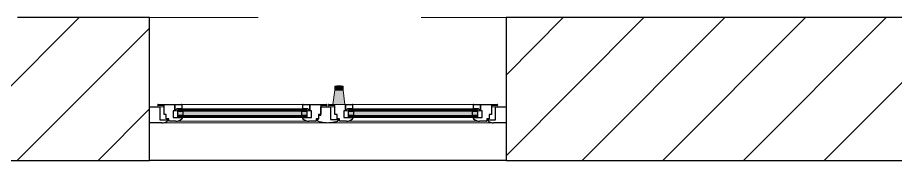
# Model space of a CAD drawing. Header units: millimetres. Extents: x 1680 to 166026, y 35966 to 91121.
# Drawn here: x 41945 to 44407, y 44781 to 45181 of the extents above; entities that cross this region are included whole.
import ezdxf

# ---------------------------------------------------------------- set-up
doc = ezdxf.new("R2010")
doc.units = ezdxf.units.MM
doc.linetypes.add('IMPORT-ACAD_ISO03W100', pattern=[762, 304.8, -457.2])
for name, color, linetype, lineweight in [('A-GENM', 13, 'Continuous', 18), ('A-GLAZ', 151, 'Continuous', 18), ('A-WALL', 255, 'Continuous', 18), ('A-WALL-PATT', 111, 'Continuous', 50)]:
    doc.layers.add(name, color=color, linetype=linetype, lineweight=lineweight)

# ---------------------------------------------------------------- blocks, each defined once
blk = doc.blocks.new('Windows_Opening-Hinge_Strugal_S46_Two-Leaf_INT - 1000x2000-224621-mebel yerləşmə planı')
at = {"layer": 'A-GLAZ'}
for points in [[(42.5, -3.3), (43.3, -3.3), (43, 8.2), (19.5, 8.2), (19.9, -3.3), (42, -3.3)], [(27, 8.2), (27, 8.5), (26.2, 8.2)], [(18.6, -43), (48.4, -43), (42.5, -3.3), (19.9, -3.3), (18.8, -12), (17.7, -17.5), (14.4, -43), (18.1, -43)], [(-149.3, -74.5), (-72.2, -74.5), (-72.2, -62.5), (-406.5, -62.5), (-406.5, -74.5), (-163.5, -74.5)], [(72.2, -74.5), (406.5, -74.5), (406.5, -62.5), (72.2, -62.5)]]:
    blk.add_hatch(color=256, dxfattribs=at).paths.add_polyline_path(points, flags=0)
h = blk.add_hatch(color=256, dxfattribs=at)
h.paths.add_polyline_path([(-163.5, -78.5), (-58.2, -78.5), (-58.2, -74.5), (-420.5, -74.5), (-420.5, -78.5), (-406.5, -78.5)], flags=0)
h.paths.add_polyline_path([(-229.1, -62.5), (-58.2, -62.5), (-58.2, -58.5), (-420.5, -58.5), (-420.5, -62.5), (-306.7, -62.5)], flags=0)
h = blk.add_hatch(color=256, dxfattribs=at)
h.paths.add_polyline_path([(-58.2, -74.5), (-58.2, -62.5), (-72.2, -62.5), (-72.2, -74.5)], flags=0)
h.paths.add_polyline_path([(-406.5, -74.5), (-406.5, -62.5), (-420.5, -62.5), (-420.5, -74.5)], flags=0)
h = blk.add_hatch(color=256, dxfattribs=at)
h.paths.add_polyline_path([(420.5, -78.5), (420.5, -74.5), (58.2, -74.5), (58.2, -78.5), (406.5, -78.5)], flags=0)
h.paths.add_polyline_path([(406.5, -62.5), (420.5, -62.5), (420.5, -58.5), (58.2, -58.5), (58.2, -62.5), (314.3, -62.5)], flags=0)
h = blk.add_hatch(color=256, dxfattribs=at)
h.paths.add_polyline_path([(420.5, -74.5), (420.5, -62.5), (406.5, -62.5), (406.5, -74.5)], flags=0)
h.paths.add_polyline_path([(58.2, -74.5), (72.2, -74.5), (72.2, -62.5), (58.2, -62.5)], flags=0)
for p, q in [((19.5, 8.2), (19.5, -3.3)), ((27, 8.5), (25.6, 8.5)), ((25.6, 8.5), (26.9, 8.5)), ((26.2, 8.5), (25.6, 8.5)), ((27, 8.5), (26.2, 8.5)), ((26.9, 8.5), (26.9, 8.5)), ((37.3, 8.5), (27, 8.5)), ((43.3, -3.3), (43.3, 8.2)), ((14.4, -43), (19.5, -3.3)), ((43.3, -3.3), (48.4, -43)), ((-68.7, -43), (-410, -43)), ((48.4, -43), (14.4, -43)), ((410, -43), (68.7, -43)), ((-459, -50), (-470.5, -50)), ((-428.5, -61.2), (-420.5, -61.2)), ((-420.5, -61.2), (-428.5, -61.2)), ((-69.7, -55.5), (-409, -55.5)), ((-58.2, -61.2), (-50.2, -61.2)), ((-50.2, -61.2), (-58.2, -61.2)), ((19.7, -50), (8.2, -50)), ((58.2, -61.2), (50.2, -61.2)), ((58.2, -61.2), (50.2, -61.2)), ((409, -55.5), (69.7, -55.5)), ((428.5, -61.2), (420.5, -61.2)), ((428.5, -61.2), (420.5, -61.2)), ((470.5, -50), (459, -50)), ((-465.4, -95), (465.4, -95)), ((-446, -86.5), (-451.5, -86.5)), ((-426.1, -90), (-52.6, -90)), ((-69.2, -79.5), (-409.5, -79.5)), ((-28.2, -86.5), (-32.7, -86.5)), ((32.7, -86.5), (28.2, -86.5)), ((52.6, -90), (426.1, -90)), ((409.5, -79.5), (69.2, -79.5)), ((451.5, -86.5), (446, -86.5))]:
    blk.add_line(p, q, dxfattribs=at)
at = {"layer": 'A-GLAZ', "lineweight": 25}
for p, q in [((-476.5, -45.5), (-476.5, -44)), ((-475.5, -43), (-428.5, -43)), ((-459, -46.5), (-475.5, -46.5)), ((-459, -71.5), (-459, -46.5)), ((-428.5, -43), (-410, -43)), ((-428.5, -61.2), (-428.5, -43)), ((-428.5, -43), (-428.5, -61.2)), ((-409, -44), (-409, -55.5)), ((-69.7, -55.5), (-69.7, -44)), ((-68.7, -43), (-50.2, -43)), ((-50.2, -43), (-50.2, -61.2)), ((-50.2, -43), (-3.2, -43)), ((-50.2, -61.2), (-50.2, -43)), ((-19.7, -46.5), (-19.7, -71.5)), ((-3.2, -46.5), (-19.7, -46.5)), ((-2.2, -44), (-2.2, -45.5)), ((2.2, -45.5), (2.2, -44)), ((3.2, -43), (14.4, -43)), ((19.7, -46.5), (3.2, -46.5)), ((19.7, -71.5), (19.7, -46.5)), ((48.4, -43), (50.2, -43)), ((50.2, -61.2), (50.2, -43)), ((50.2, -43), (68.7, -43)), ((50.2, -43), (50.2, -61.2)), ((69.7, -44), (69.7, -55.5)), ((409, -55.5), (409, -44)), ((410, -43), (428.5, -43)), ((428.5, -43), (428.5, -61.2)), ((428.5, -43), (475.5, -43)), ((428.5, -61.2), (428.5, -43)), ((459, -46.5), (459, -71.5)), ((475.5, -46.5), (459, -46.5)), ((476.5, -44), (476.5, -45.5)), ((-500, -50), (-470.5, -50)), ((-470.5, -50), (-470.5, -86.5)), ((-452.7, -71.5), (-459, -71.5)), ((-452.7, -83.4), (-452.7, -71.5)), ((-433.5, -61.2), (-433.5, -79.5)), ((-428.5, -61.2), (-433.5, -61.2)), ((-422.8, -55.5), (-428.5, -61.2)), ((-409, -55.5), (-422.8, -55.5)), ((-420.5, -58.5), (-58.2, -58.5)), ((-420.5, -62.5), (-420.5, -58.5)), ((-58.2, -62.5), (-420.5, -62.5)), ((-420.5, -62.5), (-406.5, -62.5)), ((-420.5, -74.5), (-420.5, -62.5)), ((-406.5, -62.5), (-406.5, -74.5)), ((-72.2, -62.5), (-58.2, -62.5)), ((-72.2, -74.5), (-72.2, -62.5)), ((-55.9, -55.5), (-69.7, -55.5)), ((-58.2, -58.5), (-58.2, -62.5)), ((-58.2, -62.5), (-58.2, -74.5)), ((-50.2, -61.2), (-55.9, -55.5)), ((-45.2, -61.2), (-50.2, -61.2)), ((-45.2, -79.5), (-45.2, -61.2)), ((-26, -71.5), (-26, -83.4)), ((-19.7, -71.5), (-26, -71.5)), ((-25.1, -73.1), (-19.7, -73.1)), ((-25.1, -83.7), (-25.1, -73.1)), ((-19.7, -50), (8.2, -50)), ((-19.7, -73.1), (-19.7, -50)), ((8.2, -50), (8.2, -85.4)), ((26, -71.5), (19.7, -71.5)), ((26, -83.4), (26, -71.5)), ((45.2, -61.2), (45.2, -79.5)), ((50.2, -61.2), (45.2, -61.2)), ((55.9, -55.5), (50.2, -61.2)), ((69.7, -55.5), (55.9, -55.5)), ((58.2, -58.5), (420.5, -58.5)), ((58.2, -62.5), (58.2, -58.5)), ((420.5, -62.5), (58.2, -62.5)), ((58.2, -62.5), (72.2, -62.5)), ((58.2, -74.5), (58.2, -62.5)), ((72.2, -62.5), (72.2, -74.5)), ((406.5, -62.5), (420.5, -62.5)), ((406.5, -74.5), (406.5, -62.5)), ((422.8, -55.5), (409, -55.5)), ((420.5, -58.5), (420.5, -62.5)), ((420.5, -62.5), (420.5, -74.5)), ((428.5, -61.2), (422.8, -55.5)), ((433.5, -61.2), (428.5, -61.2)), ((433.5, -79.5), (433.5, -61.2)), ((452.7, -71.5), (452.7, -83.4)), ((459, -71.5), (452.7, -71.5)), ((470.5, -86.5), (470.5, -50)), ((470.5, -50), (500, -50)), ((-465.4, -95), (-500, -95)), ((-470.5, -86.5), (-451.5, -86.5)), ((-446, -83.4), (-452.7, -83.4)), ((-450.5, -87.5), (-450.5, -90)), ((-446, -89.4), (-446, -83.4)), ((-426.1, -90), (-445.4, -90)), ((-433.5, -79.5), (-409.5, -79.5)), ((-420.5, -74.5), (-58.2, -74.5)), ((-420.5, -78.5), (-420.5, -74.5)), ((-406.5, -74.5), (-420.5, -74.5)), ((-58.2, -78.5), (-420.5, -78.5)), ((-408.5, -80.5), (-408.5, -83)), ((-58.2, -74.5), (-72.2, -74.5)), ((-70.2, -83), (-70.2, -80.5)), ((-69.2, -79.5), (-45.2, -79.5)), ((-58.2, -74.5), (-58.2, -78.5)), ((-33.3, -90), (-52.6, -90)), ((-32.7, -83.4), (-32.7, -89.4)), ((-26, -83.4), (-32.7, -83.4)), ((-28.2, -83.7), (-25.1, -83.7)), ((-28.2, -90), (-28.2, -83.7)), ((8.2, -85.4), (28.2, -85.4)), ((32.7, -83.4), (26, -83.4)), ((28.2, -85.4), (28.2, -90)), ((32.7, -89.4), (32.7, -83.4)), ((52.6, -90), (33.3, -90)), ((45.2, -79.5), (69.2, -79.5)), ((58.2, -74.5), (420.5, -74.5)), ((58.2, -78.5), (58.2, -74.5)), ((72.2, -74.5), (58.2, -74.5)), ((420.5, -78.5), (58.2, -78.5)), ((70.2, -80.5), (70.2, -83)), ((420.5, -74.5), (406.5, -74.5)), ((408.5, -83), (408.5, -80.5)), ((409.5, -79.5), (433.5, -79.5)), ((420.5, -74.5), (420.5, -78.5)), ((445.4, -90), (426.1, -90)), ((446, -83.4), (446, -89.4)), ((452.7, -83.4), (446, -83.4)), ((450.5, -90), (450.5, -87.5)), ((451.5, -86.5), (470.5, -86.5)), ((500, -95), (465.4, -95))]:
    blk.add_line(p, q, dxfattribs=at)
at = {"layer": 'A-GLAZ', "flags": 128}
for points in [[(19.5, 8.2), (19.8, 8.2), (20.9, 8.2), (22.5, 8.2), (24.6, 8.2), (27.2, 8.2), (30, 8.2), (32.8, 8.2), (35.6, 8.2), (38.2, 8.2), (40.3, 8.2), (41.9, 8.2), (43, 8.2), (43.3, 8.2)], [(26.2, -3.3), (24.6, -3.3), (22.5, -3.3), (20.9, -3.3), (19.8, -3.3), (19.5, -3.3)], [(36.3, -3.3), (35.6, -3.3), (32.8, -3.3), (30, -3.3), (27.2, -3.3), (26.4, -3.3)], [(43.3, -3.3), (43, -3.3), (41.9, -3.3), (40.3, -3.3), (38.2, -3.3), (36.4, -3.3)]]:
    blk.add_lwpolyline(points, dxfattribs=at)
at = {"layer": 'A-GLAZ', "lineweight": 25}
for centre, radius, start, end in [((-475.5, -44), 1, 90, 180), ((-475.5, -45.5), 1, 180, 270), ((-410, -44), 1.01, 360, 90), ((-68.7, -44), 1.01, 90, 180), ((-3.2, -44), 1, 0, 90), ((-3.2, -45.5), 1, 270, 0), ((3.2, -44), 1, 90, 180), ((3.2, -45.5), 1, 180, 270), ((68.7, -44), 1.01, 0, 90), ((410, -44), 1.01, 90, 180), ((475.5, -44), 1, 360, 90), ((475.5, -45.5), 1, 270, 0), ((-465.4, -68), 27, 270, 302.2042), ((-451.5, -87.5), 1, 0, 90), ((-451.5, -90), 1, 302.2042, 0), ((-445.4, -89.4), 0.6, 180, 270), ((-426.1, -63), 27, 270, 309.7151), ((-409.5, -80.5), 1, 0, 90), ((-409.5, -83), 1, 309.7151, 0), ((-69.2, -80.5), 1, 90, 180), ((-69.2, -83), 1, 180, 230.2849), ((-52.6, -63), 27, 230.2849, 270), ((-33.3, -89.4), 0.6, 270, 0), ((0, 0.3), 94.6, 252.6495, 287.3505), ((33.3, -89.4), 0.6, 180, 270), ((52.6, -63), 27, 270, 309.7151), ((69.2, -80.5), 1, 0, 90), ((69.2, -83), 1, 309.7151, 0), ((409.5, -80.5), 1, 90, 180), ((409.5, -83), 1, 180, 230.2849), ((426.1, -63), 27, 230.2849, 270), ((445.4, -89.4), 0.6, 270, 0), ((451.5, -87.5), 1, 90, 180), ((451.5, -90), 1, 180, 237.7958), ((465.4, -68), 27, 237.7958, 270)]:
    blk.add_arc(centre, radius, start, end, dxfattribs=at)
at = {"layer": 'A-GLAZ'}
for points, knots in [([(-476, -43.1), (-476, -43.2), (-476.1, -43.2), (-476.3, -43.3), (-476.3, -43.4), (-476.4, -43.5)], [-0.6666667, -0.6666667, -0.6666667, -0.6666667, -0.5833333, -0.4583333, -0.3333333, -0.3333333, -0.3333333, -0.3333333]), ([(-476.4, -46), (-476.3, -46.1), (-476.2, -46.2), (-476.1, -46.3), (-476, -46.3), (-476, -46.4)], [-0.6666667, -0.6666667, -0.6666667, -0.6666667, -0.5, -0.4166667, -0.3333333, -0.3333333, -0.3333333, -0.3333333]), ([(-409.1, -43.5), (-409.2, -43.4), (-409.3, -43.3), (-409.4, -43.2), (-409.5, -43.2), (-409.5, -43.1)], [-0.6666667, -0.6666667, -0.6666667, -0.6666667, -0.5, -0.4166667, -0.3333333, -0.3333333, -0.3333333, -0.3333333]), ([(-69.2, -43.1), (-69.2, -43.2), (-69.3, -43.2), (-69.4, -43.3), (-69.5, -43.4), (-69.6, -43.5)], [0.3333333, 0.3333333, 0.3333333, 0.3333333, 0.4166667, 0.5, 0.6666667, 0.6666667, 0.6666667, 0.6666667]), ([(-2.3, -43.5), (-2.4, -43.4), (-2.4, -43.3), (-2.6, -43.2), (-2.7, -43.2), (-2.7, -43.1)], [0.3333333, 0.3333333, 0.3333333, 0.3333333, 0.4583333, 0.5833333, 0.6666667, 0.6666667, 0.6666667, 0.6666667]), ([(-2.7, -46.4), (-2.7, -46.3), (-2.6, -46.3), (-2.5, -46.2), (-2.4, -46.1), (-2.3, -46)], [0.3333333, 0.3333333, 0.3333333, 0.3333333, 0.4166667, 0.5, 0.6666667, 0.6666667, 0.6666667, 0.6666667]), ([(2.7, -43.1), (2.7, -43.2), (2.6, -43.2), (2.5, -43.3), (2.4, -43.4), (2.3, -43.5)], [0.3333333, 0.3333333, 0.3333333, 0.3333333, 0.4166667, 0.5, 0.6666667, 0.6666667, 0.6666667, 0.6666667]), ([(2.3, -46), (2.4, -46.1), (2.4, -46.2), (2.6, -46.3), (2.7, -46.3), (2.7, -46.4)], [0.3333333, 0.3333333, 0.3333333, 0.3333333, 0.4583333, 0.5833333, 0.6666667, 0.6666667, 0.6666667, 0.6666667]), ([(69.6, -43.5), (69.5, -43.4), (69.5, -43.3), (69.3, -43.2), (69.2, -43.2), (69.2, -43.1)], [0.3333333, 0.3333333, 0.3333333, 0.3333333, 0.4583333, 0.5833333, 0.6666667, 0.6666667, 0.6666667, 0.6666667]), ([(409.5, -43.1), (409.5, -43.2), (409.4, -43.2), (409.2, -43.3), (409.2, -43.4), (409.1, -43.5)], [-0.6666667, -0.6666667, -0.6666667, -0.6666667, -0.5833333, -0.4583333, -0.3333333, -0.3333333, -0.3333333, -0.3333333]), ([(476.4, -43.5), (476.3, -43.4), (476.2, -43.3), (476.1, -43.2), (476, -43.2), (476, -43.1)], [-0.6666667, -0.6666667, -0.6666667, -0.6666667, -0.5, -0.4166667, -0.3333333, -0.3333333, -0.3333333, -0.3333333]), ([(476, -46.4), (476, -46.3), (476.1, -46.3), (476.3, -46.2), (476.3, -46.1), (476.4, -46)], [-0.6666667, -0.6666667, -0.6666667, -0.6666667, -0.5833333, -0.4583333, -0.3333333, -0.3333333, -0.3333333, -0.3333333]), ([(-465.4, -95), (-463.7, -95), (-461.4, -94.8), (-459.2, -94.3), (-458.7, -94.2)], [0, 0, 0, 0, 0.3333333, 0.4447702, 0.4447702, 0.4447702, 0.4447702]), ([(-457.1, -93.7), (-456.5, -93.5), (-454.4, -92.8), (-452.4, -91.7), (-451, -90.8)], [0.5552298, 0.5552298, 0.5552298, 0.5552298, 0.6666667, 1, 1, 1, 1]), ([(-450.6, -87), (-450.7, -86.9), (-450.7, -86.8), (-450.9, -86.7), (-451, -86.7), (-451, -86.6)], [0.3333333, 0.3333333, 0.3333333, 0.3333333, 0.4583333, 0.5833333, 0.6666667, 0.6666667, 0.6666667, 0.6666667]), ([(-426.1, -90), (-424, -90), (-421.3, -89.7), (-418.6, -88.9), (-417.9, -88.7)], [-1, -1, -1, -1, -0.6666667, -0.5550596, -0.5550596, -0.5550596, -0.5550596]), ([(-416, -88), (-415.3, -87.8), (-412.8, -86.6), (-410.5, -85.1), (-408.9, -83.8)], [-0.4449404, -0.4449404, -0.4449404, -0.4449404, -0.3333333, 0, 0, 0, 0]), ([(-408.6, -80), (-408.7, -79.9), (-408.8, -79.8), (-408.9, -79.7), (-409, -79.7), (-409, -79.6)], [-0.6666667, -0.6666667, -0.6666667, -0.6666667, -0.5, -0.4166667, -0.3333333, -0.3333333, -0.3333333, -0.3333333]), ([(-69.7, -79.6), (-69.7, -79.7), (-69.8, -79.7), (-69.9, -79.8), (-70, -79.9), (-70.1, -80)], [0.3333333, 0.3333333, 0.3333333, 0.3333333, 0.4166667, 0.5, 0.6666667, 0.6666667, 0.6666667, 0.6666667]), ([(-69.8, -83.8), (-68.2, -85.1), (-65.9, -86.6), (-63.4, -87.8), (-62.7, -88)], [0, 0, 0, 0, 0.3333333, 0.4449404, 0.4449404, 0.4449404, 0.4449404]), ([(-60.8, -88.7), (-60.1, -88.9), (-57.4, -89.7), (-54.7, -90), (-52.6, -90)], [0.5550596, 0.5550596, 0.5550596, 0.5550596, 0.6666667, 1, 1, 1, 1]), ([(-28.2, -90), (-28, -90.1), (-27.5, -90.2), (-26.9, -90.4), (-26.6, -90.5), (-26.3, -90.6), (-25.9, -90.7), (-25.6, -90.8), (-25.3, -90.8)], [0, 0, 0, 0, 0.25, 0.5, 0.5625, 0.625, 0.75, 1, 1, 1, 1]), ([(-25.3, -90.8), (-23.8, -91.3), (-21.4, -91.9), (-18.5, -92.5), (-16.8, -92.8), (-15.6, -93), (-14.3, -93.2), (-12.7, -93.5), (-10.5, -93.7), (-8.4, -93.9), (-6.7, -94.1), (-5.4, -94.2), (-4, -94.2), (-2.6, -94.3), (-1.6, -94.3), (-1, -94.3)], [0, 0, 0, 0, 0.1, 0.15, 0.175, 0.2, 0.225, 0.25, 0.3, 0.35, 0.375, 0.4, 0.425, 0.45, 0.4810315, 0.4810315, 0.4810315, 0.4810315]), ([(1, -94.3), (1.6, -94.3), (2.6, -94.3), (4.1, -94.2), (5.4, -94.2), (6.7, -94.1), (8.4, -93.9), (10.6, -93.7), (12.7, -93.5), (14.3, -93.2), (15.6, -93), (16.8, -92.8), (18.5, -92.5), (21.3, -91.9), (23.8, -91.3), (25.3, -90.8)], [0.5183949, 0.5183949, 0.5183949, 0.5183949, 0.55, 0.575, 0.6, 0.625, 0.65, 0.7, 0.75, 0.775, 0.8, 0.825, 0.85, 0.9, 1, 1, 1, 1]), ([(25.3, -90.8), (25.6, -90.8), (25.9, -90.7), (26.3, -90.6), (26.6, -90.5), (26.9, -90.4), (27.5, -90.2), (28, -90.1), (28.2, -90)], [0, 0, 0, 0, 0.25, 0.375, 0.4375, 0.5, 0.75, 1, 1, 1, 1]), ([(52.6, -90), (54.7, -90), (57.4, -89.7), (60.1, -88.9), (60.8, -88.7)], [0, 0, 0, 0, 0.3333333, 0.4449404, 0.4449404, 0.4449404, 0.4449404]), ([(62.7, -88), (63.4, -87.8), (65.9, -86.6), (68.2, -85.1), (69.8, -83.8)], [0.5550596, 0.5550596, 0.5550596, 0.5550596, 0.6666667, 1, 1, 1, 1]), ([(70.1, -80), (70, -79.9), (70, -79.8), (69.8, -79.7), (69.7, -79.7), (69.7, -79.6)], [0.3333333, 0.3333333, 0.3333333, 0.3333333, 0.4583333, 0.5833333, 0.6666667, 0.6666667, 0.6666667, 0.6666667]), ([(409, -79.6), (409, -79.7), (408.9, -79.7), (408.7, -79.8), (408.7, -79.9), (408.6, -80)], [-0.6666667, -0.6666667, -0.6666667, -0.6666667, -0.5833333, -0.4583333, -0.3333333, -0.3333333, -0.3333333, -0.3333333]), ([(408.9, -83.8), (410.5, -85.1), (412.8, -86.6), (415.3, -87.8), (416, -88)], [-1, -1, -1, -1, -0.6666667, -0.5550596, -0.5550596, -0.5550596, -0.5550596]), ([(417.9, -88.7), (418.6, -88.9), (421.3, -89.7), (424, -90), (426.1, -90)], [-0.4449404, -0.4449404, -0.4449404, -0.4449404, -0.3333333, 0, 0, 0, 0]), ([(451, -86.6), (451, -86.7), (450.9, -86.7), (450.7, -86.8), (450.7, -86.9), (450.6, -87)], [-0.6666667, -0.6666667, -0.6666667, -0.6666667, -0.5833333, -0.4583333, -0.3333333, -0.3333333, -0.3333333, -0.3333333]), ([(451, -90.8), (452.4, -91.7), (454.4, -92.8), (456.5, -93.5), (457.1, -93.7)], [-1, -1, -1, -1, -0.6666667, -0.5552298, -0.5552298, -0.5552298, -0.5552298]), ([(458.7, -94.2), (459.2, -94.3), (461.4, -94.8), (463.7, -95), (465.4, -95)], [-0.4447702, -0.4447702, -0.4447702, -0.4447702, -0.3333333, 0, 0, 0, 0])]:
    blk.add_open_spline(points, degree=3, knots=knots, dxfattribs=at)
blk = doc.blocks.new('Generic Models 1 - Generic Models 1-312625-mebel yerləşmə planı')
at = {"layer": 'A-GENM', "color": 253, "linetype": 'IMPORT-ACAD_ISO03W100'}
blk.add_line((-895.3, -13989.8), (104.7, -13989.8), dxfattribs=at)

msp = doc.modelspace()

# ---------------------------------------------------------------- hatches: boundary and pattern name
at = {"layer": 'A-WALL-PATT', "lineweight": 18}
h = msp.add_hatch(dxfattribs=at)
h.set_pattern_fill('FP_1', color=256, style=0, pattern_type=2)
h.set_pattern_definition([(45, (43209.95, 59171.05), (-113.137, 113.137), [])])
h.paths.add_polyline_path([(46904.6, 44781.2), (46904.6, 45181.2), (45564.6, 45181.2), (45564.6, 44781.2), (46723.8, 44781.2)], flags=0)
h.paths.add_polyline_path([(44559.6, 44781.2), (44564.6, 44781.2), (44564.6, 45181.2), (43314.6, 45181.2), (43314.6, 44781.2), (44250.5, 44781.2)], flags=0)
h.paths.add_polyline_path([(42086.3, 44781.2), (42314.6, 44781.2), (42314.6, 45181.2), (41344.6, 45181.2), (41344.6, 44781.2), (41777.1, 44781.2)], flags=0)
h.paths.add_polyline_path([(40644.6, 44781.2), (40644.6, 45181.2), (39244.6, 45181.2), (39244.6, 44781.2), (40540.4, 44781.2)], flags=0)

# ---------------------------------------------------------------- linework, layer by layer
at = {"layer": 'A-WALL', "lineweight": 30}
for p, q in [((42314.6, 45181.2), (41944.6, 45181.2)), ((42314.6, 44781.2), (42314.6, 45181.2)), ((44564.6, 45181.2), (43314.6, 45181.2)), ((43314.6, 45181.2), (43314.6, 44781.2)), ((41344.6, 44781.2), (42314.6, 44781.2)), ((43314.6, 44781.2), (42314.6, 44781.2)), ((43314.6, 44781.2), (44564.6, 44781.2))]:
    msp.add_line(p, q, dxfattribs=at)

# ---------------------------------------------------------------- block references
at = {"layer": 'A-GENM', "color": 253, "linetype": 'IMPORT-ACAD_ISO03W100'}
msp.add_blockref('Generic Models 1 - Generic Models 1-312625-mebel yerləşmə planı', (43209.9, 59171.1), dxfattribs=at)
at = {"layer": 'A-GLAZ'}
msp.add_blockref('Windows_Opening-Hinge_Strugal_S46_Two-Leaf_INT - 1000x2000-224621-mebel yerləşmə planı', (42814.6, 44981.2), dxfattribs=at)

doc.saveas('drawing.dxf')
